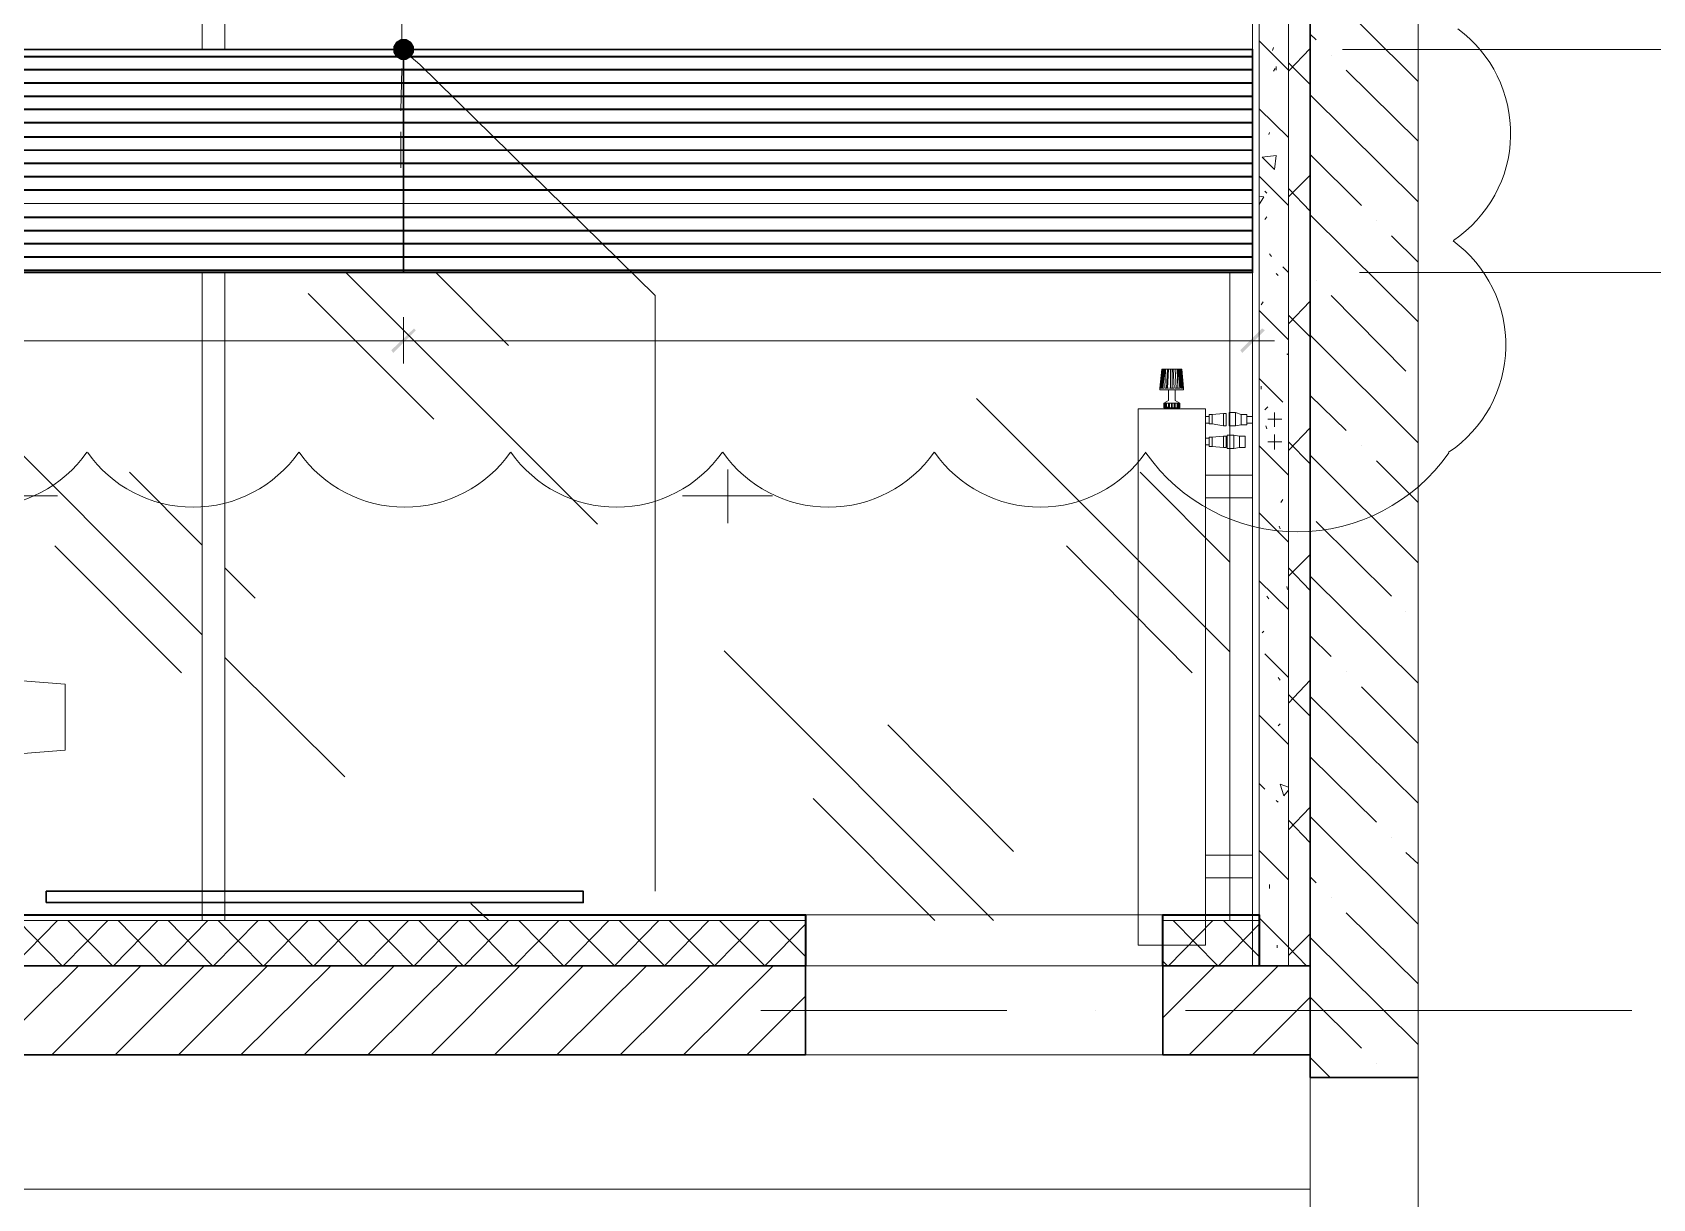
# Model space of a CAD drawing. Header units: millimetres. Extents: x -356862 to 418287, y 0 to 839748.
# Drawn here: x 37.625 to 40.481, y 3.172 to 5.227 of the extents above; entities that cross this region are included whole.
import ezdxf

# ---------------------------------------------------------------- set-up
doc = ezdxf.new("R2010")
doc.units = ezdxf.units.MM
doc.layers.add('PDF _Геометрия', color=7, linetype='Continuous', true_color=0xbababa)
doc.layers.add('PDF _Сплошная заливка', color=7, linetype='Continuous', true_color=0xf50000)

msp = doc.modelspace()

# ---------------------------------------------------------------- linework, layer by layer
at = {"layer": 'PDF _Геометрия', "color": 7, "lineweight": 5}
for points in [[(40.0675, 12.6203), (40.0675, 12.5519), (40.0675, 7.6455), (39.9525, 7.6172), (40.1808, 7.5605), (40.0675, 7.5322), (40.0675, 2.6257), (40.0675, 2.5574)], [(39.8775, 7.4805), (39.7758, 7.4805), (39.7758, 3.5823)], [(39.7875, 7.4805), (39.7875, 3.5823)], [(39.8392, 7.4805), (39.8392, 3.5823)]]:
    msp.add_lwpolyline(points, dxfattribs=at)
at = {"layer": 'PDF _Геометрия', "color": 7, "lineweight": 30}
msp.add_lwpolyline([(40.0675, 7.9921), (39.8775, 7.9921), (39.8775, 3.3857), (40.0675, 3.3857)], dxfattribs=at)
at = {"layer": 'PDF _Геометрия', "color": 252, "lineweight": 5, "true_color": 0x989898}
for points in [[(37.9243, 5.1972), (37.9243, 6.5355), (37.9642, 6.5355), (37.9642, 5.1972)], [(37.9642, 4.8039), (37.9642, 3.6623), (37.9243, 3.6623), (37.9243, 4.8039)], [(39.7758, 3.6623), (39.7358, 3.6623), (39.7358, 4.8039)], [(39.7758, 4.5506), (39.7658, 4.5506)], [(39.7658, 4.5389), (39.7758, 4.5389)], [(37.4643, 4.0956), (37.6826, 4.079), (37.6826, 3.9623), (37.4676, 3.9456)]]:
    msp.add_lwpolyline(points, dxfattribs=at)
at = {"layer": 'PDF _Геометрия', "lineweight": 5}
for points in [[(40.0675, 5.1406), (39.8775, 5.3306)], [(39.8392, 5.1606), (39.7875, 5.2122)], [(39.8108, 5.1956), (39.8125, 5.2006)], [(39.8775, 5.1989), (39.8392, 5.1589)], [(39.8875, 5.2139), (39.8775, 5.2239)], [(39.8775, 5.1356), (39.8392, 5.1739)], [(39.9142, 5.1872), (39.9142, 5.1872)], [(39.8125, 5.1589), (39.8158, 5.1639)], [(39.8175, 5.1606), (39.8175, 5.1672)], [(40.0675, 5.0356), (39.9408, 5.1606)], [(40.0675, 4.9289), (39.8775, 5.1173)], [(39.8392, 5.0423), (39.7875, 5.0923)], [(39.8042, 5.0473), (39.8058, 5.0506)], [(39.9675, 4.9223), (39.8775, 5.0123)], [(39.8392, 4.9223), (39.7875, 4.9739)], [(39.8775, 4.9756), (39.8392, 4.9373)], [(39.8008, 4.9439), (39.7975, 4.9473)], [(39.8775, 4.9123), (39.8392, 4.9523)], [(39.7875, 4.9239), (39.7958, 4.9373), (39.7875, 4.9389)], [(39.7975, 4.8973), (39.8008, 4.9023)], [(40.0675, 4.7173), (39.8775, 4.9056)], [(39.9942, 4.8956), (39.9942, 4.8956)], [(40.0675, 4.8223), (40.0208, 4.8689)], [(39.8092, 4.8323), (39.8058, 4.8373)], [(39.8208, 4.7989), (39.8175, 4.8023)], [(39.8392, 4.8039), (39.8292, 4.8139)], [(39.8875, 4.7906), (39.8875, 4.7906)], [(39.7908, 4.7473), (39.7942, 4.7523)], [(39.8775, 4.7539), (39.8392, 4.7139)], [(40.0458, 4.6306), (39.9142, 4.7639)], [(39.8392, 4.6856), (39.7875, 4.7373)], [(39.8775, 4.6906), (39.8392, 4.7289)], [(40.0675, 4.5039), (39.8775, 4.6939)], [(39.8392, 4.6589), (39.8358, 4.6606)], [(39.6125, 4.6006), (39.6125, 4.5973), (39.6542, 4.5973), (39.6542, 4.6006), (39.6525, 4.6006), (39.6492, 4.6339), (39.6508, 4.6339)], [(39.6158, 4.6006), (39.6142, 4.6006), (39.6175, 4.6339), (39.6192, 4.6339)], [(39.6175, 4.6006), (39.6158, 4.6006), (39.6192, 4.6339), (39.6208, 4.6339)], [(39.6192, 4.6006), (39.6175, 4.6006), (39.6208, 4.6339), (39.6225, 4.6339)], [(39.6175, 4.6339), (39.6175, 4.6339)], [(39.6242, 4.6006), (39.6208, 4.6006), (39.6225, 4.6339), (39.6258, 4.6339)], [(39.6258, 4.6006), (39.6242, 4.6006), (39.6258, 4.6339), (39.6275, 4.6339)], [(39.6275, 4.6006), (39.6258, 4.6006), (39.6275, 4.6339), (39.6308, 4.6339)], [(39.6342, 4.6006), (39.6308, 4.6006), (39.6308, 4.6339), (39.6342, 4.6339)], [(39.6358, 4.6339), (39.6342, 4.6339), (39.6342, 4.6006), (39.6375, 4.6006), (39.6358, 4.6339), (39.6392, 4.6339)], [(39.6442, 4.6006), (39.6408, 4.6006), (39.6392, 4.6339), (39.6425, 4.6339)], [(39.6442, 4.6339), (39.6425, 4.6339), (39.6442, 4.6006), (39.6475, 4.6006), (39.6442, 4.6339), (39.6458, 4.6339)], [(39.6508, 4.6006), (39.6492, 4.6006), (39.6458, 4.6339), (39.6475, 4.6339)], [(39.6525, 4.6006), (39.6508, 4.6006), (39.6475, 4.6339), (39.6492, 4.6339)], [(39.6508, 4.6339), (39.6508, 4.6339)], [(39.6308, 4.6006), (39.6292, 4.6006)], [(39.6375, 4.6006), (39.6375, 4.6006)], [(39.6408, 4.6006), (39.6392, 4.6006)], [(39.6542, 4.6006), (39.6542, 4.6006)], [(39.8292, 4.5756), (39.7875, 4.6173)], [(39.7875, 4.6023), (39.7875, 4.6023)], [(39.7908, 4.5989), (39.7908, 4.6039)], [(39.6125, 4.5973), (39.6142, 4.5973)], [(39.6275, 4.5973), (39.6275, 4.5789), (39.6192, 4.5739), (39.6208, 4.5739), (39.6242, 4.5739), (39.6275, 4.5739), (39.6325, 4.5739), (39.6275, 4.5739), (39.6242, 4.5739), (39.6258, 4.5739)], [(39.6192, 4.5739), (39.6475, 4.5739), (39.6392, 4.5789), (39.6392, 4.5973)], [(39.6192, 4.5739), (39.6192, 4.5739)], [(39.6258, 4.5673), (39.6258, 4.5656), (39.6242, 4.5656), (39.6225, 4.5656), (39.6208, 4.5656), (39.6208, 4.5673), (39.6208, 4.5739)], [(39.6208, 4.5739), (39.6208, 4.5739)], [(39.6242, 4.5739), (39.6242, 4.5739)], [(39.6242, 4.5739), (39.6242, 4.5656), (39.6242, 4.5739)], [(39.6292, 4.5656), (39.6292, 4.5739), (39.6292, 4.5656), (39.6275, 4.5656), (39.6275, 4.5739), (39.6292, 4.5739)], [(39.6275, 4.5739), (39.6275, 4.5739)], [(39.6292, 4.5739), (39.6292, 4.5739)], [(39.6392, 4.5739), (39.6375, 4.5739), (39.6375, 4.5656), (39.6392, 4.5656), (39.6392, 4.5739), (39.6392, 4.5656), (39.6408, 4.5656), (39.6425, 4.5656), (39.6442, 4.5656), (39.6458, 4.5656), (39.6458, 4.5673), (39.6458, 4.5739), (39.6442, 4.5739), (39.6458, 4.5739), (39.6475, 4.5739), (39.6475, 4.5656), (39.6458, 4.5656), (39.6458, 4.5739), (39.6458, 4.5656), (39.6442, 4.5656), (39.6442, 4.5739), (39.6425, 4.5739), (39.6425, 4.5656), (39.6425, 4.5673)], [(39.6392, 4.5739), (39.6392, 4.5739)], [(39.6392, 4.5739), (39.6392, 4.5739)], [(39.6442, 4.5739), (39.6442, 4.5656), (39.6425, 4.5656)], [(39.6458, 4.5739), (39.6458, 4.5739)], [(39.6475, 4.5739), (39.6475, 4.5739)], [(39.6475, 4.5739), (39.6475, 4.5739)], [(39.6525, 4.5973), (39.6542, 4.5973)], [(39.9408, 4.5256), (39.8775, 4.5873)], [(39.6208, 4.5656), (39.6208, 4.5656)], [(39.6242, 4.5656), (39.6242, 4.5656)], [(39.6275, 4.5656), (39.6258, 4.5656), (39.6242, 4.5656), (39.6258, 4.5656), (39.6275, 4.5656), (39.6292, 4.5656), (39.6308, 4.5656), (39.6325, 4.5656), (39.6342, 4.5656), (39.6358, 4.5656), (39.6375, 4.5656), (39.6392, 4.5656), (39.6408, 4.5656), (39.6425, 4.5656), (39.6442, 4.5656)], [(39.6275, 4.5673), (39.6275, 4.5639)], [(39.6292, 4.5656), (39.6292, 4.5656)], [(39.6392, 4.5639), (39.6392, 4.5673)], [(39.6392, 4.5656), (39.6392, 4.5656)], [(39.6425, 4.5656), (39.6425, 4.5656)], [(39.6458, 4.5656), (39.6458, 4.5656)], [(39.6992, 4.5506), (39.6925, 4.5506)], [(39.7975, 4.5623), (39.8025, 4.5673)], [(39.6925, 4.5389), (39.6992, 4.5389)], [(39.8008, 4.5289), (39.7992, 4.5339)], [(39.8775, 4.5306), (39.8392, 4.4906)], [(39.6992, 4.5123), (39.6925, 4.5123)], [(39.6925, 4.5006), (39.6992, 4.5006)], [(39.8392, 4.4473), (39.7875, 4.4989)], [(39.8775, 4.4673), (39.8392, 4.5056)], [(39.9675, 4.4989), (39.9675, 4.4989)], [(40.0675, 4.2923), (39.8775, 4.4823)], [(40.0675, 4.3989), (39.9942, 4.4723)], [(39.7758, 4.4073), (39.6925, 4.4073), (39.6925, 4.4473), (39.7758, 4.4473)], [(39.8258, 4.3989), (39.8292, 4.4039)], [(39.8392, 4.329), (39.7875, 4.3806)], [(39.8242, 4.3523), (39.8225, 4.3573)], [(40.0208, 4.234), (39.8875, 4.3656)], [(39.8775, 4.3073), (39.8392, 4.269)], [(39.8775, 4.244), (39.8392, 4.284)], [(39.8392, 4.2106), (39.7875, 4.2606)], [(40.0675, 4.0806), (39.8775, 4.269)], [(39.8042, 4.229), (39.8008, 4.234)], [(39.8375, 4.2456), (39.8358, 4.2506)], [(40.0458, 4.2073), (40.0458, 4.2073)], [(39.7925, 4.169), (39.7958, 4.1723)], [(39.9142, 4.1273), (39.8775, 4.164)], [(39.8392, 4.0906), (39.7975, 4.1323)], [(39.8242, 4.0856), (39.8208, 4.0906)], [(39.8775, 4.0856), (39.8392, 4.0456)], [(39.9408, 4.1006), (39.9408, 4.1006)], [(39.8775, 4.0223), (39.8392, 4.0606)], [(40.0675, 3.869), (39.8775, 4.0573)], [(40.0675, 3.974), (39.9675, 4.074)], [(39.8392, 3.9723), (39.7875, 4.024)], [(39.8208, 4.0056), (39.8242, 4.009)], [(39.9942, 3.8356), (39.8775, 3.9506)], [(39.7975, 3.894), (39.7875, 3.904)], [(39.8392, 3.8923), (39.8308, 3.8823), (39.8242, 3.9023), (39.8392, 3.8973)], [(39.8208, 3.8706), (39.8175, 3.874)], [(39.8775, 3.8623), (39.8392, 3.8223)], [(39.8775, 3.799), (39.8392, 3.839)], [(40.0675, 3.6556), (39.8775, 3.8456)], [(40.0208, 3.809), (40.0208, 3.809)], [(39.7758, 3.7373), (39.6925, 3.7373), (39.6925, 3.7773), (39.7758, 3.7773)], [(39.8392, 3.734), (39.7875, 3.7856)], [(40.0675, 3.7623), (40.0458, 3.7823)], [(39.8058, 3.719), (39.8058, 3.7256)], [(39.8875, 3.729), (39.8775, 3.739)], [(39.9142, 3.7023), (39.9142, 3.7023)], [(39.8708, 3.5823), (39.8392, 3.6156), (39.7875, 3.6673)], [(39.7892, 3.659), (39.7875, 3.6623)], [(40.0675, 3.5506), (39.9408, 3.6756)], [(39.8775, 3.639), (39.8392, 3.6006)], [(40.0675, 3.444), (39.8775, 3.6323)], [(39.8192, 3.614), (39.8192, 3.619)], [(37.7059, 3.5823), (37.5476, 3.4257)], [(37.8159, 3.5823), (37.6593, 3.4257)], [(37.9276, 3.5823), (37.7709, 3.4257)], [(38.0392, 3.5823), (37.8826, 3.4257)], [(38.1509, 3.5823), (37.9926, 3.4257)], [(38.2626, 3.5823), (38.1042, 3.4257)], [(38.3742, 3.5823), (38.2159, 3.4257)], [(38.4842, 3.5823), (38.3276, 3.4257)], [(38.5959, 3.5823), (38.4392, 3.4257)], [(38.7076, 3.5823), (38.5492, 3.4257)], [(38.8192, 3.5823), (38.6609, 3.4257)], [(38.9309, 3.5823), (38.7725, 3.4257)], [(39.7092, 3.5823), (39.6175, 3.4907)], [(39.8208, 3.5823), (39.6642, 3.4257)], [(38.9875, 3.529), (38.8842, 3.4257)], [(39.9675, 3.4373), (39.8775, 3.5273), (39.7758, 3.4257)], [(39.9125, 3.3857), (39.8775, 3.4207)], [(39.9942, 3.4107), (39.9942, 3.4107)]]:
    msp.add_lwpolyline(points, dxfattribs=at)
at = {"layer": 'PDF _Геометрия', "color": 1, "lineweight": 9, "true_color": 0xf50000}
for points in [[(38.2759, 5.2022), (38.2759, 5.2772)], [(38.2742, 5.0889), (38.2759, 5.1639)], [(38.2742, 4.9889), (38.2742, 5.0523)]]:
    msp.add_lwpolyline(points, dxfattribs=at)
at = {"layer": 'PDF _Геометрия', "color": 7, "lineweight": 9}
for points in [[(37.0426, 5.1972), (39.7758, 5.1972)], [(37.0426, 4.8039), (39.7758, 4.8039)], [(39.3425, 3.504), (38.9092, 3.504)], [(39.4992, 3.504), (39.4992, 3.504)], [(40.4441, 3.504), (39.6575, 3.504)], [(39.8775, 2.834), (39.8775, 3.3857), (39.8775, 2.9273), (39.8775, 2.9257)], [(40.0675, 3.3857), (40.0675, 2.834)], [(37.0426, 3.189), (39.8775, 3.189)]]:
    msp.add_lwpolyline(points, dxfattribs=at)
at = {"layer": 'PDF _Геометрия', "color": 150, "lineweight": 30, "true_color": 0x0080ff}
msp.add_lwpolyline([(37.0426, 5.1972), (39.7758, 5.1972), (39.7758, 4.8039), (37.0426, 4.8039)], close=True, dxfattribs=at)
at = {"layer": 'PDF _Геометрия', "color": 254, "lineweight": 5, "true_color": 0xdcdcdc}
for points in [[(37.0426, 5.1856), (39.7758, 5.1856)], [(37.0426, 5.1623), (39.7758, 5.1623)], [(37.0426, 5.1389), (39.7758, 5.1389)], [(37.0426, 5.1139), (39.7758, 5.1139)], [(37.0426, 5.0906), (39.7758, 5.0906)], [(37.0426, 5.0673), (39.7758, 5.0673)], [(37.0426, 5.0439), (39.7758, 5.0439)], [(37.0426, 5.0206), (39.7758, 5.0206)], [(37.0426, 4.9973), (39.7758, 4.9973)], [(37.0426, 4.9723), (39.7758, 4.9723)], [(37.0426, 4.9489), (39.7758, 4.9489)], [(37.0426, 4.9256), (39.7758, 4.9256)], [(37.0426, 4.9023), (39.7758, 4.9023)], [(37.0426, 4.8789), (39.7758, 4.8789)], [(37.0426, 4.8539), (39.7758, 4.8539)], [(37.0426, 4.8306), (39.7758, 4.8306)], [(37.0426, 4.8073), (39.7758, 4.8073)]]:
    msp.add_lwpolyline(points, close=True, dxfattribs=at)
for points in [[(39.7758, 5.1839), (37.0426, 5.1839)], [(39.7758, 5.1606), (37.0426, 5.1606)], [(39.7758, 5.1373), (37.0426, 5.1373)], [(39.7758, 5.1156), (37.0426, 5.1156)], [(39.7758, 5.0923), (37.0426, 5.0923)], [(39.7758, 5.0689), (37.0426, 5.0689)], [(39.7758, 5.0423), (37.0426, 5.0423)], [(39.7758, 5.0189), (37.0426, 5.0189)], [(39.7758, 4.9956), (37.0426, 4.9956)], [(39.7758, 4.9739), (37.0426, 4.9739)], [(39.7758, 4.9506), (37.0426, 4.9506)], [(39.7758, 4.9256), (37.0426, 4.9256)], [(39.7758, 4.9006), (37.0426, 4.9006)], [(39.7758, 4.8773), (37.0426, 4.8773)], [(39.7758, 4.8556), (37.0426, 4.8556)], [(39.7758, 4.8323), (37.0426, 4.8323)], [(39.7758, 4.8089), (37.0426, 4.8089)], [(38.6209, 4.3606), (38.1776, 4.8039)], [(38.4642, 4.6756), (38.3359, 4.8039)], [(38.3326, 4.5456), (38.1109, 4.7673)], [(37.9243, 4.1656), (37.5076, 4.5823)], [(39.7358, 4.1356), (39.2892, 4.5823)], [(38.8509, 4.4573), (38.8509, 4.3623)], [(37.9243, 4.324), (37.7959, 4.4523)], [(39.7358, 4.294), (39.5775, 4.4523)], [(37.5109, 4.4106), (37.6693, 4.4106)], [(38.7709, 4.4106), (38.9292, 4.4106)], [(37.8876, 4.099), (37.6643, 4.3223)], [(39.6692, 4.099), (39.4475, 4.3223)], [(38.0176, 4.2306), (37.9642, 4.284)], [(38.1759, 3.9156), (37.9642, 4.1256)], [(39.3192, 3.6623), (38.8442, 4.1373)], [(39.3542, 3.784), (39.1325, 4.0073)], [(39.2159, 3.6623), (39.0009, 3.8773)], [(38.4292, 3.6623), (38.3976, 3.6923)]]:
    msp.add_lwpolyline(points, dxfattribs=at)
at = {"layer": 'PDF _Геометрия', "color": 7, "lineweight": 18}
for points in [[(37.4393, 5.1972), (37.2559, 5.1972), (37.6293, 5.1972)], [(39.9342, 5.1972), (40.5775, 5.1972), (39.9692, 5.1972)], [(39.9642, 4.8039), (40.5775, 4.8039)], [(39.7758, 4.7256), (39.7758, 4.6439)], [(38.3192, 4.6839), (37.0043, 4.6839)], [(39.8142, 4.6839), (38.2392, 4.6839)]]:
    msp.add_lwpolyline(points, dxfattribs=at)
at = {"layer": 'PDF _Геометрия', "color": 150, "lineweight": 30, "true_color": 0x0080ff}
msp.add_lwpolyline([(38.2792, 4.8039), (38.2792, 5.1972)], dxfattribs=at)
at = {"layer": 'PDF _Геометрия', "color": 251, "lineweight": 20, "true_color": 0x545454}
msp.add_lwpolyline([(38.2926, 5.1839), (38.3076, 5.1706), (38.7226, 4.7639), (38.7226, 4.6456), (38.7226, 3.714)], dxfattribs=at)
at = {"layer": 'PDF _Геометрия', "lineweight": 5}
for points in [[(39.8175, 5.0106), (39.8142, 4.9856), (39.7925, 5.0073)], [(39.6125, 4.6006), (39.6158, 4.6339), (39.6175, 4.6339), (39.6142, 4.6006)], [(39.6542, 4.6006), (39.6508, 4.6339)], [(39.6192, 4.5739), (39.6208, 4.5739), (39.6208, 4.5656), (39.6208, 4.5739), (39.6225, 4.5739), (39.6225, 4.5656), (39.6208, 4.5656), (39.6192, 4.5656)], [(39.6325, 4.5739), (39.6342, 4.5739), (39.6342, 4.5656), (39.6325, 4.5656)], [(39.6342, 4.5739), (39.6392, 4.5739), (39.6425, 4.5739), (39.6392, 4.5739)], [(39.5742, 4.5639), (39.6925, 4.5639), (39.6925, 3.619), (39.5742, 3.619)]]:
    msp.add_lwpolyline(points, close=True, dxfattribs=at)
at = {"layer": 'PDF _Геометрия', "color": 7, "lineweight": 18}
msp.add_lwpolyline([(38.2792, 4.6439), (38.2792, 4.7256)], close=True, dxfattribs=at)
at = {"layer": 'PDF _Геометрия', "color": 5, "lineweight": 5}
for points in [[(39.7042, 4.5373), (39.7042, 4.5539), (39.6992, 4.5539), (39.6992, 4.5373)], [(39.7042, 4.5373), (39.7242, 4.5339), (39.7242, 4.5556), (39.7042, 4.5539)], [(39.7458, 4.5573), (39.7558, 4.5539), (39.7558, 4.5356), (39.7658, 4.5356), (39.7658, 4.5539), (39.7558, 4.5539), (39.7558, 4.5356), (39.7458, 4.5339), (39.7458, 4.5573), (39.7342, 4.5573), (39.7342, 4.5339), (39.7458, 4.5339)]]:
    msp.add_lwpolyline(points, close=True, dxfattribs=at)
for points in [[(39.6992, 4.5539), (39.6992, 4.5539)], [(39.7292, 4.5339), (39.7292, 4.5556), (39.7242, 4.5556), (39.7242, 4.5339), (39.7292, 4.5339), (39.7292, 4.5356)], [(39.7292, 4.5556), (39.7292, 4.5556)], [(39.6992, 4.5373), (39.6992, 4.5373)], [(39.8142, 4.4923), (39.8142, 4.5189)], [(39.8275, 4.5056), (39.8025, 4.5056)]]:
    msp.add_lwpolyline(points, dxfattribs=at)
at = {"layer": 'PDF _Геометрия', "color": 1, "lineweight": 5}
for points in [[(39.8275, 4.5456), (39.8025, 4.5456)], [(39.8142, 4.5323), (39.8142, 4.5573)], [(39.6992, 4.5139), (39.6992, 4.5139)], [(39.7292, 4.5156), (39.7292, 4.5156)], [(39.6992, 4.4973), (39.6992, 4.4973)], [(39.7292, 4.4956), (39.7292, 4.4956)]]:
    msp.add_lwpolyline(points, dxfattribs=at)
for points in [[(39.7042, 4.4973), (39.7042, 4.5139), (39.6992, 4.5139), (39.6992, 4.4973)], [(39.7042, 4.4973), (39.7242, 4.4956), (39.7242, 4.5156), (39.7042, 4.5139)], [(39.7292, 4.4956), (39.7292, 4.5156), (39.7242, 4.5156), (39.7242, 4.4956)], [(39.7425, 4.5173), (39.7525, 4.5156), (39.7525, 4.4956), (39.7625, 4.4956), (39.7625, 4.5156), (39.7525, 4.5156), (39.7525, 4.4956), (39.7425, 4.4939), (39.7425, 4.5173), (39.7308, 4.5173), (39.7308, 4.4939), (39.7425, 4.4939)]]:
    msp.add_lwpolyline(points, close=True, dxfattribs=at)
at = {"layer": 'PDF _Геометрия', "color": 252, "lineweight": 30, "true_color": 0x989898}
msp.add_lwpolyline([(37.6493, 3.694), (37.6493, 3.714), (38.5959, 3.714), (38.5959, 3.694)], close=True, dxfattribs=at)
at = {"layer": 'PDF _Геометрия', "color": 161, "lineweight": 35, "true_color": 0x7f9fff}
for points in [[(36.7193, 3.5823), (36.7193, 3.6723), (38.9875, 3.6723), (38.9875, 3.5823)], [(39.6175, 3.5823), (39.6175, 3.6723), (39.7875, 3.6723), (39.7875, 3.5823)]]:
    msp.add_lwpolyline(points, dxfattribs=at)
at = {"layer": 'PDF _Геометрия', "color": 161, "lineweight": 9, "true_color": 0x7f9fff}
for points in [[(36.7193, 3.5823), (36.7193, 3.6623), (38.9875, 3.6623), (38.9875, 3.5823)], [(38.9875, 3.6723), (38.9875, 3.5823), (39.6175, 3.5823), (39.6175, 3.6723)], [(39.6175, 3.5823), (39.6175, 3.6623), (39.7875, 3.6623), (39.7875, 3.5823)]]:
    msp.add_lwpolyline(points, close=True, dxfattribs=at)
for points in [[(37.6693, 3.6623), (37.5909, 3.5823)], [(37.6776, 3.5823), (37.5993, 3.6623)], [(37.7576, 3.6623), (37.6793, 3.5823)], [(37.7659, 3.5823), (37.6876, 3.6623)], [(37.8459, 3.6623), (37.7676, 3.5823)], [(37.8543, 3.5823), (37.7759, 3.6623)], [(37.9342, 3.6623), (37.8559, 3.5823)], [(37.9426, 3.5823), (37.8643, 3.6623)], [(38.0226, 3.6623), (37.9442, 3.5823)], [(38.0309, 3.5823), (37.9526, 3.6623)], [(38.1109, 3.6623), (38.0326, 3.5823)], [(38.1192, 3.5823), (38.0409, 3.6623)], [(38.1992, 3.6623), (38.1209, 3.5823)], [(38.2076, 3.5823), (38.1292, 3.6623)], [(38.2876, 3.6623), (38.2092, 3.5823)], [(38.2959, 3.5823), (38.2176, 3.6623)], [(38.3759, 3.6623), (38.2976, 3.5823)], [(38.3842, 3.5823), (38.3059, 3.6623)], [(38.4642, 3.6623), (38.3859, 3.5823)], [(38.4726, 3.5823), (38.3942, 3.6623)], [(38.5526, 3.6623), (38.4742, 3.5823)], [(38.5609, 3.5823), (38.4826, 3.6623)], [(38.6409, 3.6623), (38.5626, 3.5823)], [(38.7292, 3.6623), (38.6509, 3.5823), (38.5709, 3.6623)], [(38.8175, 3.6623), (38.7392, 3.5823), (38.6592, 3.6623)], [(38.9059, 3.6623), (38.8275, 3.5823), (38.7476, 3.6623)], [(38.9875, 3.6556), (38.9159, 3.5823), (38.8359, 3.6623)], [(38.9875, 3.599), (38.9242, 3.6623)], [(39.7058, 3.6623), (39.6275, 3.5823)], [(39.7142, 3.5823), (39.6358, 3.6623)], [(39.7875, 3.6556), (39.7158, 3.5823)], [(39.7875, 3.599), (39.7242, 3.6623)], [(39.6258, 3.5823), (39.6175, 3.5906)]]:
    msp.add_lwpolyline(points, dxfattribs=at)
at = {"layer": 'PDF _Геометрия', "color": 8, "lineweight": 30, "true_color": 0x767676}
for points in [[(37.0426, 3.4257), (38.9875, 3.4257), (38.9875, 3.5823), (37.0426, 3.5823)], [(39.8775, 3.5823), (39.6175, 3.5823), (39.6175, 3.4257), (39.8775, 3.4257)]]:
    msp.add_lwpolyline(points, dxfattribs=at)
at = {"layer": 'PDF _Геометрия', "color": 7, "lineweight": 5}
msp.add_lwpolyline([(38.9875, 3.4257), (38.9875, 3.5823), (39.6175, 3.5823), (39.6175, 3.4257)], close=True, dxfattribs=at)
at = {"layer": 'PDF _Геометрия', "color": 1, "lineweight": 20}
for centre, radius, start, end in [((40.0031, 5.0497), 0.2275, 303.8049, 53.8055), ((39.9947, 4.6764), 0.2275, 303.8049, 53.8055), ((37.5347, 4.6181), 0.2275, 215.0024, 324.9976), ((37.9081, 4.6181), 0.2275, 215.0024, 324.9976), ((38.2814, 4.6181), 0.2275, 215.0024, 324.9976), ((38.6547, 4.6181), 0.2275, 215.0024, 324.9976), ((39.0281, 4.6181), 0.2275, 215.0024, 324.9976), ((39.4014, 4.6181), 0.2275, 215.0024, 324.9976), ((39.8547, 4.6731), 0.3258, 215.0025, 324.9976)]:
    msp.add_arc(centre, radius, start, end, dxfattribs=at)
at = {"layer": 'PDF _Сплошная заливка', "color": 251, "true_color": 0x545454, "transparency": 33554559}
for points in [[(38.2659, 5.2106), (38.2609, 5.2022), (38.2792, 5.1972)], [(38.2609, 5.2022), (38.2792, 5.1972), (38.2609, 5.1922)], [(38.2792, 5.1972), (38.2742, 5.2156), (38.2659, 5.2106)], [(38.2842, 5.2156), (38.2792, 5.1972), (38.2742, 5.2156)], [(38.2926, 5.2106), (38.2842, 5.2156), (38.2792, 5.1972)], [(38.2792, 5.1972), (38.2976, 5.2022), (38.2926, 5.2106)], [(38.2976, 5.1922), (38.2792, 5.1972), (38.2976, 5.2022)], [(38.2792, 5.1972), (38.2609, 5.1922), (38.2659, 5.1839)], [(38.2659, 5.1839), (38.2742, 5.1789), (38.2792, 5.1972)], [(38.2742, 5.1789), (38.2792, 5.1972), (38.2842, 5.1789)], [(38.2792, 5.1972), (38.2842, 5.1789), (38.2926, 5.1839)], [(38.2926, 5.1839), (38.2976, 5.1922), (38.2792, 5.1972)]]:
    msp.add_solid(points, dxfattribs=at)
at = {"layer": 'PDF _Сплошная заливка', "color": 7, "transparency": 33554559}
for points in [[(38.2976, 4.7056), (38.2609, 4.6623), (38.2576, 4.6673)], [(38.2576, 4.6673), (38.2609, 4.6623), (38.2976, 4.7056)], [(38.3009, 4.7023), (38.2976, 4.7056), (38.2609, 4.6623)], [(38.2609, 4.6623), (38.2976, 4.7056), (38.3009, 4.7023)], [(39.7542, 4.6673), (39.7575, 4.6623), (39.7925, 4.7056)], [(39.7575, 4.6623), (39.7925, 4.7056), (39.7975, 4.7023)]]:
    msp.add_solid(points, dxfattribs=at)

doc.saveas('drawing.dxf')
